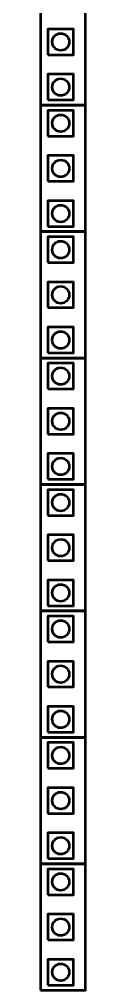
# Model space of a CAD drawing. Header units: centimetres. Extents: x -278 to 212, y -227 to 148.
# Drawn here: x -82.46 to -80.87, y 26.76 to 60.8 of the extents above; entities that cross this region are included whole.
import ezdxf

# ---------------------------------------------------------------- set-up
doc = ezdxf.new("R2010")
doc.units = ezdxf.units.CM
doc.header["$MEASUREMENT"] = 0
doc.layers.add('Layer 1', color=7, linetype='Continuous')

msp = doc.modelspace()

# ---------------------------------------------------------------- linework, layer by layer
at = {"layer": 'Layer 1', "lineweight": 53}
for points in [[(-82.45751, 57.785), (-80.87001, 57.785), (-80.87001, 62.23), (-82.45751, 62.23), (-82.45751, 57.785)], [(-82.19398, 59.5575), (-81.29398, 59.5575), (-81.29398, 60.4575), (-82.19398, 60.4575), (-82.19398, 59.5575)], [(-82.19398, 57.97), (-81.29398, 57.97), (-81.29398, 58.87), (-82.19398, 58.87), (-82.19398, 57.97)], [(-82.45751, 53.34), (-80.87001, 53.34), (-80.87001, 57.785), (-82.45751, 57.785), (-82.45751, 53.34)], [(-82.19398, 56.7), (-81.29398, 56.7), (-81.29398, 57.6), (-82.19398, 57.6), (-82.19398, 56.7)], [(-82.19398, 55.1125), (-81.29398, 55.1125), (-81.29398, 56.0125), (-82.19398, 56.0125), (-82.19398, 55.1125)], [(-82.19398, 53.525), (-81.29398, 53.525), (-81.29398, 54.425), (-82.19398, 54.425), (-82.19398, 53.525)], [(-82.45751, 48.895), (-80.87001, 48.895), (-80.87001, 53.34), (-82.45751, 53.34), (-82.45751, 48.895)], [(-82.19398, 52.255), (-81.29398, 52.255), (-81.29398, 53.155), (-82.19398, 53.155), (-82.19398, 52.255)], [(-82.19398, 50.6675), (-81.29398, 50.6675), (-81.29398, 51.5675), (-82.19398, 51.5675), (-82.19398, 50.6675)], [(-82.19398, 49.08), (-81.29398, 49.08), (-81.29398, 49.98), (-82.19398, 49.98), (-82.19398, 49.08)], [(-82.45751, 44.45), (-80.87001, 44.45), (-80.87001, 48.895), (-82.45751, 48.895), (-82.45751, 44.45)], [(-82.19398, 47.81), (-81.29398, 47.81), (-81.29398, 48.71), (-82.19398, 48.71), (-82.19398, 47.81)], [(-82.19398, 46.2225), (-81.29398, 46.2225), (-81.29398, 47.1225), (-82.19398, 47.1225), (-82.19398, 46.2225)], [(-82.19398, 44.635), (-81.29398, 44.635), (-81.29398, 45.535), (-82.19398, 45.535), (-82.19398, 44.635)], [(-82.45751, 40.005), (-80.87001, 40.005), (-80.87001, 44.45), (-82.45751, 44.45), (-82.45751, 40.005)], [(-82.19398, 43.365), (-81.29398, 43.365), (-81.29398, 44.265), (-82.19398, 44.265), (-82.19398, 43.365)], [(-82.19398, 41.7775), (-81.29398, 41.7775), (-81.29398, 42.6775), (-82.19398, 42.6775), (-82.19398, 41.7775)], [(-82.19398, 40.19), (-81.29398, 40.19), (-81.29398, 41.09), (-82.19398, 41.09), (-82.19398, 40.19)], [(-82.45751, 35.56), (-80.87001, 35.56), (-80.87001, 40.005), (-82.45751, 40.005), (-82.45751, 35.56)], [(-82.19398, 38.92), (-81.29398, 38.92), (-81.29398, 39.82), (-82.19398, 39.82), (-82.19398, 38.92)], [(-82.19398, 37.3325), (-81.29398, 37.3325), (-81.29398, 38.2325), (-82.19398, 38.2325), (-82.19398, 37.3325)], [(-82.19398, 35.745), (-81.29398, 35.745), (-81.29398, 36.645), (-82.19398, 36.645), (-82.19398, 35.745)], [(-82.45751, 31.115), (-80.87001, 31.115), (-80.87001, 35.56), (-82.45751, 35.56), (-82.45751, 31.115)], [(-82.19398, 34.475), (-81.29398, 34.475), (-81.29398, 35.375), (-82.19398, 35.375), (-82.19398, 34.475)], [(-82.19398, 32.8875), (-81.29398, 32.8875), (-81.29398, 33.7875), (-82.19398, 33.7875), (-82.19398, 32.8875)], [(-82.19398, 31.3), (-81.29398, 31.3), (-81.29398, 32.2), (-82.19398, 32.2), (-82.19398, 31.3)], [(-82.45751, 26.67), (-80.87001, 26.67), (-80.87001, 31.115), (-82.45751, 31.115), (-82.45751, 26.67)], [(-82.19398, 30.03), (-81.29398, 30.03), (-81.29398, 30.93), (-82.19398, 30.93), (-82.19398, 30.03)], [(-82.19398, 28.4425), (-81.29398, 28.4425), (-81.29398, 29.3425), (-82.19398, 29.3425), (-82.19398, 28.4425)], [(-82.19398, 26.855), (-81.29398, 26.855), (-81.29398, 27.755), (-82.19398, 27.755), (-82.19398, 26.855)]]:
    msp.add_lwpolyline(points, close=True, dxfattribs=at)
for centre in [(-81.74398, 60.0075), (-81.74398, 58.42), (-81.74398, 57.15), (-81.74398, 55.5625), (-81.74398, 53.975), (-81.74398, 52.705), (-81.74398, 51.1175), (-81.74398, 49.53), (-81.74398, 48.26), (-81.74398, 46.6725), (-81.74398, 45.085), (-81.74398, 43.815), (-81.74398, 42.2275), (-81.74398, 40.64), (-81.74398, 39.37), (-81.74398, 37.7825), (-81.74398, 36.195), (-81.74398, 34.925), (-81.74398, 33.3375), (-81.74398, 31.75), (-81.74398, 30.48), (-81.74398, 28.8925), (-81.74398, 27.305)]:
    msp.add_ellipse(centre, major_axis=(0, 0.3), ratio=1, dxfattribs=at)

doc.saveas('drawing.dxf')
